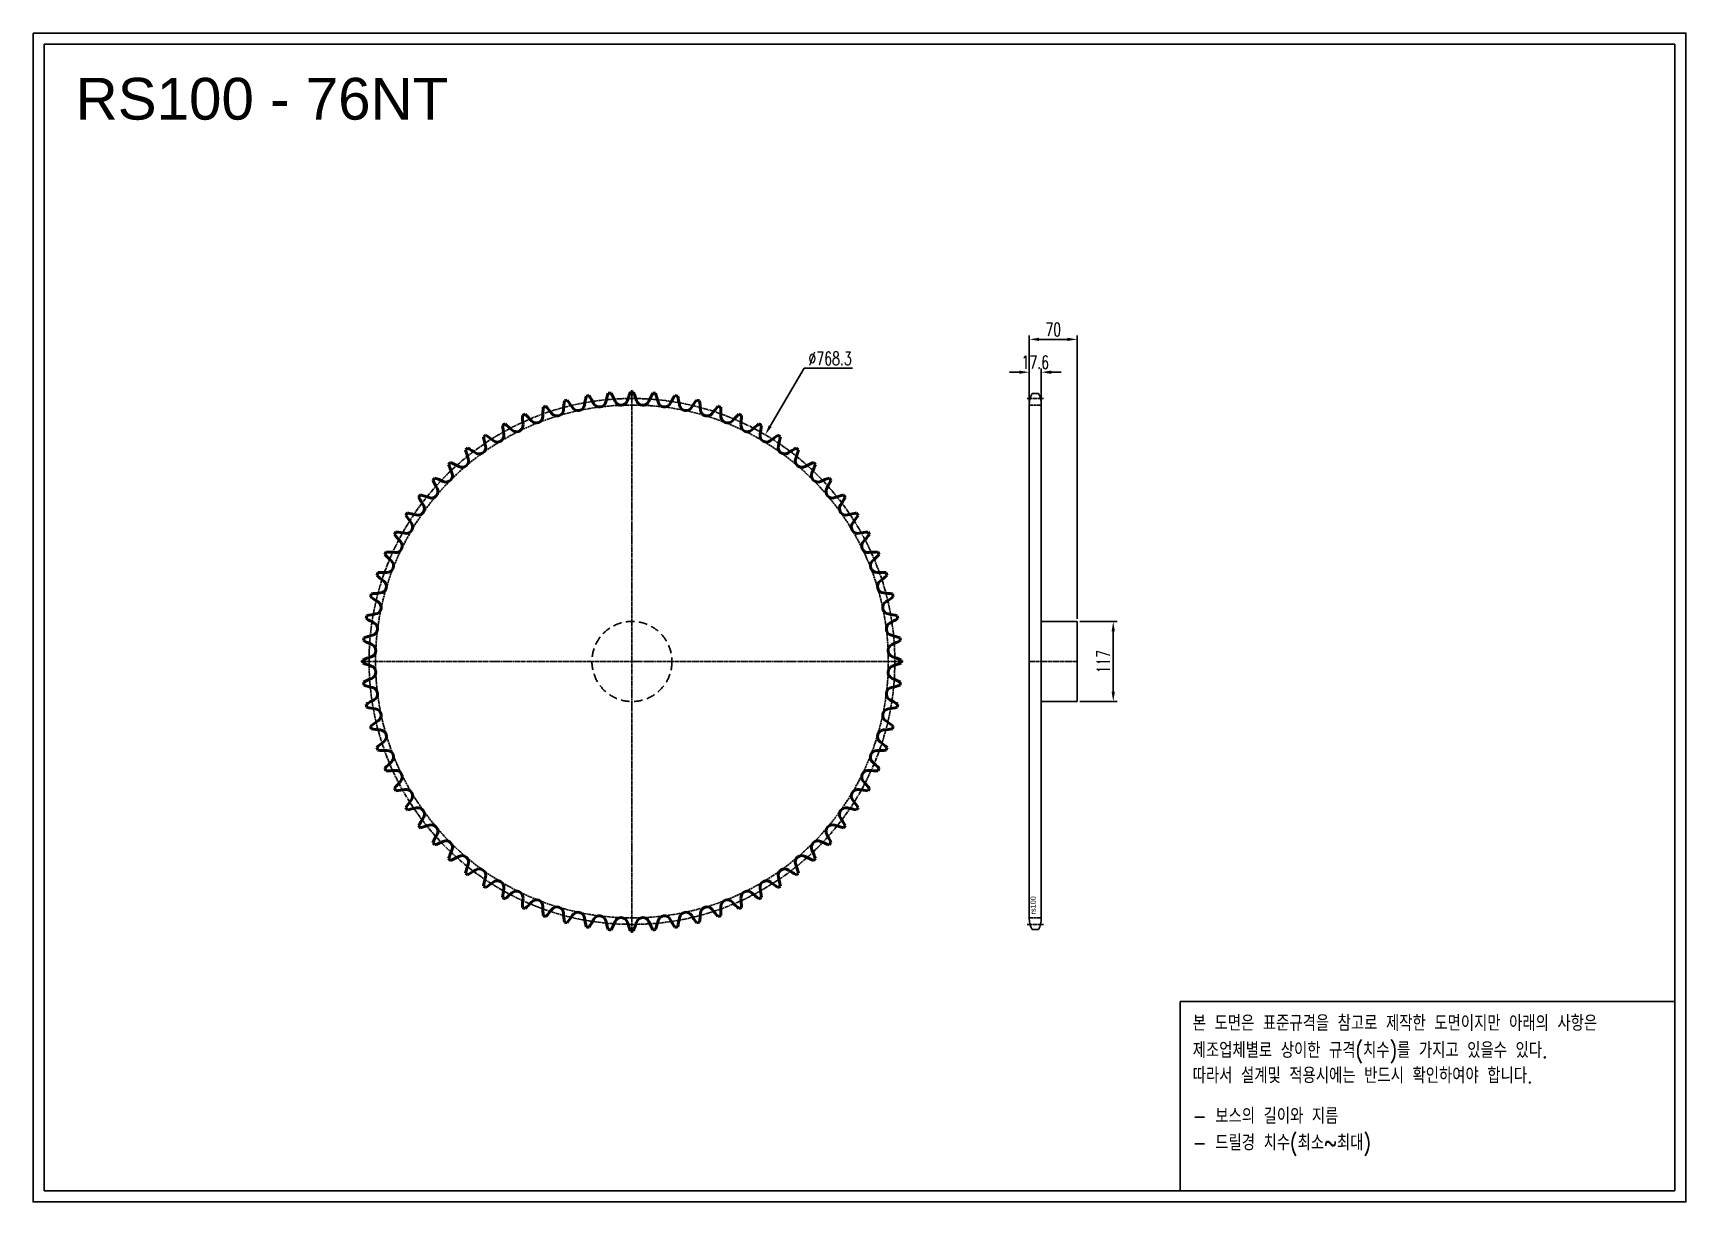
# Model space of a CAD drawing. Header units: millimetres. Extents: x -2447 to -31, y 24198 to 25906.
import ezdxf

# ---------------------------------------------------------------- set-up
doc = ezdxf.new("R2010")
doc.units = ezdxf.units.MM
for name, pattern in [('AM_ISO02W050', [7.5, 6, -1.5]), ('AM_ISO02W050x2', [3.75, 3, -0.75]), ('AM_ISO08W050', [18, 12, -1.5, 3, -1.5]), ('AM_ISO08W050x2', [9, 6, -0.75, 1.5, -0.75]), ('HIDDEN', [9.525, 6.35, -3.175])]:
    doc.linetypes.add(name, pattern=pattern)
for name, color, linetype, lineweight in [('AM_0N', 7, 'Continuous', 50), ('AM_3N', 6, 'AM_ISO02W050', 25), ('AM_7', 4, 'AM_ISO08W050', 25), ('AM_7N', 4, 'AM_ISO08W050', 25)]:
    doc.layers.add(name, color=color, linetype=linetype, lineweight=lineweight)
doc.layers.add('HL', color=2, linetype='HIDDEN')
doc.layers.add('S-DIM', color=7, linetype='Continuous')
doc.styles.add('HAN', font='ROMANS.shx', dxfattribs={"width": 0.7, "bigfont": 'whgtxt.shx'})
doc.styles.add('HSG', font='SIMPLEX.shx', dxfattribs={"width": 0.7, "bigfont": 'HSG.shx'})
doc.styles.get("Standard").update_dxf_attribs({"font": 'arial.ttf'})
doc.dimstyles.new('APP32', dxfattribs={"dimscale": 8, "dimtxt": 2.4, "dimasz": 1.8, "dimexe": 0.7, "dimexo": 0.5, "dimgap": 0.6, "dimtad": 1, "dimtoh": 1, "dimdec": 1, "dimrnd": 0.01, "dimzin": 9, "dimdsep": 46, "dimtxsty": 'HSG', "dimcen": 0, "dimclrd": 1, "dimclre": 1, "dimclrt": 256, "dimazin": 2, "dimtp": 1, "dimtm": 1, "dimtfac": 0.5, "dimtdec": 1, "dimtofl": 0, "dimtmove": 0, "dimatfit": 3, "dimfxl": 0, "dimtvp": 1, "dimtolj": 2, "dimlwd": -1, "dimlwe": -1, "dimarcsym": 0})

# ---------------------------------------------------------------- blocks, each defined once
blk = doc.blocks.new('*D1')
at = {"layer": 'Defpoints', "color": 0, "transparency": 16777216}
for p in [(-920.9, 25046.5), (-920.9, 24929.5), (-868.2, 24929.5)]:
    blk.add_point(p, dxfattribs=at)
at = {"layer": 'S-DIM', "color": 1, "transparency": 16777216}
for p, q in [((-916.9, 25046.5), (-862.6, 25046.5)), ((-868.2, 25032.1), (-868.2, 24943.9)), ((-916.9, 24929.5), (-862.6, 24929.5))]:
    blk.add_line(p, q, dxfattribs=at)
for points in [[(-870.6, 25032.1), (-865.8, 25032.1), (-868.2, 25046.5)], [(-870.6, 24943.9), (-865.8, 24943.9), (-868.2, 24929.5)]]:
    blk.add_solid(points, dxfattribs=at)
at = {"layer": 'S-DIM', "transparency": 16777216, "insert": (-882.6, 24987.6), "char_height": 19.2, "attachment_point": 5, "rotation": 90, "style": 'HSG'}
blk.add_mtext('\\A2;117', dxfattribs=at)
blk = doc.blocks.new('*D2')
at = {"layer": 'Defpoints', "color": 0, "transparency": 16777216}
for p in [(-973.3, 25410.6), (-990.9, 25362.6), (-973.3, 25362.6)]:
    blk.add_point(p, dxfattribs=at)
at = {"layer": 'S-DIM', "color": 1, "transparency": 16777216}
for p, q in [((-1005.3, 25410.6), (-1019.7, 25410.6)), ((-990.9, 25366.6), (-990.9, 25416.2)), ((-973.3, 25366.6), (-973.3, 25416.2)), ((-958.9, 25410.6), (-944.5, 25410.6))]:
    blk.add_line(p, q, dxfattribs=at)
for points in [[(-1005.3, 25413), (-1005.3, 25408.2), (-990.9, 25410.6)], [(-958.9, 25413), (-958.9, 25408.2), (-973.3, 25410.6)]]:
    blk.add_solid(points, dxfattribs=at)
at = {"layer": 'S-DIM', "transparency": 16777216, "insert": (-982.1, 25425), "char_height": 19.2, "attachment_point": 5, "style": 'HSG'}
blk.add_mtext('\\A2;17.6', dxfattribs=at)
blk = doc.blocks.new('*D3')
at = {"layer": 'Defpoints', "color": 0, "transparency": 16777216}
for p in [(-920.9, 25458.6), (-990.9, 25362.6), (-920.9, 25046.5)]:
    blk.add_point(p, dxfattribs=at)
at = {"layer": 'S-DIM', "color": 1, "transparency": 16777216}
for p, q in [((-990.9, 25366.6), (-990.9, 25464.2)), ((-976.5, 25458.6), (-935.3, 25458.6)), ((-920.9, 25050.5), (-920.9, 25464.2))]:
    blk.add_line(p, q, dxfattribs=at)
for points in [[(-976.5, 25461), (-976.5, 25456.2), (-990.9, 25458.6)], [(-935.3, 25461), (-935.3, 25456.2), (-920.9, 25458.6)]]:
    blk.add_solid(points, dxfattribs=at)
at = {"layer": 'S-DIM', "transparency": 16777216, "insert": (-955.9, 25473), "char_height": 19.2, "attachment_point": 5, "style": 'HSG'}
blk.add_mtext('\\A2;70', dxfattribs=at)
blk = doc.blocks.new('notice1')
at = {"color": 4}
blk.add_lwpolyline([(-22142.12, 1735.9), (-22053.8, 1735.9), (-22053.8, 1702.07), (-22142.12, 1702.07)], close=True, dxfattribs=at)
at = {"color": 4, "style": 'HAN', "width": 0.8}
for s, p in [('본 도면은 표준규격을 참고로 제작한 도면이지만 아래의 사항은', (-22139.9, 1730.62)), ('제조업체별로 상이한 규격(치수)를 가지고 있을수 있다.', (-22139.9, 1725.78)), ('따라서 설계및 적용시에는 반드시 확인하여야 합니다.', (-22139.9, 1721.28)), ('- 보스의 길이와 지름', (-22139.9, 1714.03)), ('- 드릴경 치수(최소~최대)', (-22139.9, 1709.27))]:
    blk.add_text(s, height=2.7949, dxfattribs=at).set_placement(p)

msp = doc.modelspace()

# ---------------------------------------------------------------- linework, layer by layer
for p, q in [((-990.89, 25363.52), (-990.89, 24612.53)), ((-977.26, 25379.42), (-986.92, 25379.42)), ((-973.29, 25363.52), (-973.29, 24612.53)), ((-973.29, 25046.52), (-920.89, 25046.52)), ((-920.89, 25046.52), (-920.89, 24929.52)), ((-920.89, 24929.52), (-973.29, 24929.52)), ((-977.26, 24596.63), (-986.92, 24596.63))]:
    msp.add_line(p, q)
for points in [[(-2446.56, 25906.07), (-31.39, 25906.07), (-31.39, 24198.37), (-2446.56, 24198.37)], [(-2430.3, 25889.8), (-47.65, 25889.8), (-47.65, 24214.63), (-2430.3, 24214.63)]]:
    msp.add_lwpolyline(points, close=True)
for centre, start, end in [((-957.09, 25363.52), 151.93881, 180), ((-1007.09, 25363.52), 0, 28.06119), ((-957.09, 24612.53), 180, 208.06119), ((-1007.09, 24612.53), 331.93881, 0)]:
    msp.add_arc(centre, 33.8, start, end)
at = {"layer": 'AM_0N'}
for centre, radius, start, end in [((-1523.24, 25348.36), 178.31, 176.46166, 180.72368), ((-1571.47, 24988.02), 393.35, 108.63729, 109.25745), ((-1830.86, 25242.75), 178.31, 37.17105, 41.43307), ((-1493.65, 25343.14), 178.31, 171.72482, 175.98684), ((-1571.47, 24988.02), 393.35, 103.90045, 104.52061), ((-1808.94, 25263.3), 178.31, 32.43421, 36.69623), ((-1650.33, 25364.09), 9.62, 212.43421, 351.25), ((-1464.59, 25335.5), 178.31, 166.98798, 171.25), ((-1571.47, 24988.02), 393.35, 99.1636, 99.78377), ((-1785.4, 25281.97), 178.31, 27.69737, 31.95939), ((-1619, 25369.32), 9.62, 207.69737, 346.51316), ((-1436.26, 25325.49), 178.31, 162.25114, 166.51316), ((-1571.47, 24988.02), 393.35, 94.42676, 95.04692), ((-1760.39, 25298.63), 178.31, 22.96053, 27.22255), ((-1587.35, 25371.94), 9.62, 202.96053, 341.77632), ((-1408.85, 25313.17), 178.31, 157.51429, 161.77632), ((-1571.47, 24988.02), 393.35, 89.68992, 90.31008), ((-1734.1, 25313.17), 178.31, 18.22368, 22.48571), ((-1555.59, 25371.94), 9.62, 198.22368, 337.03947), ((-1382.56, 25298.63), 178.31, 152.77745, 157.03947), ((-1571.47, 24988.02), 393.35, 84.95308, 85.57324), ((-1706.69, 25325.49), 178.31, 13.48684, 17.74886), ((-1523.95, 25369.32), 9.62, 193.48684, 332.30263), ((-1357.55, 25281.97), 178.31, 148.04061, 152.30263), ((-1571.47, 24988.02), 393.35, 80.21623, 80.8364), ((-1678.36, 25335.5), 178.31, 8.75, 13.01202), ((-1492.62, 25364.09), 9.62, 188.75, 327.56579), ((-1334.01, 25263.3), 178.31, 143.30377, 147.56579), ((-1571.47, 24988.02), 393.35, 75.47939, 76.09955), ((-1649.3, 25343.14), 178.31, 4.01316, 8.27518), ((-1312.09, 25242.75), 178.31, 138.56693, 142.82895), ((-1571.47, 24988.02), 393.35, 70.74255, 71.36271), ((-1619.71, 25348.36), 178.31, 359.27632, 3.53834), ((-1571.47, 24988.02), 393.35, 113.37413, 113.99429), ((-1553.16, 25351.11), 178.31, 181.1985, 185.46053), ((-1851.01, 25220.46), 178.31, 41.90789, 46.16992), ((-1711.15, 25345.98), 9.62, 221.90789, 0.72368), ((-1681.11, 25356.29), 9.62, 217.17105, 355.98684), ((-1461.83, 25356.29), 9.62, 184.01316, 322.82895), ((-1431.8, 25345.98), 9.62, 179.27632, 318.09211), ((-1291.94, 25220.46), 178.31, 133.83008, 138.09211), ((-1571.47, 24988.02), 393.35, 66.00571, 66.62587), ((-1589.79, 25351.11), 178.31, 354.53947, 358.8015), ((-1571.47, 24988.02), 393.35, 122.84781, 123.46798), ((-1613.17, 25349.17), 178.31, 190.67219, 194.93421), ((-1885.45, 25171.28), 178.31, 51.38158, 55.6436), ((-1768.16, 25318.11), 9.62, 231.38158, 10.19737), ((-1571.47, 24988.02), 393.35, 118.11097, 118.73113), ((-1583.2, 25351.38), 178.31, 185.93535, 190.19737), ((-1869.25, 25196.58), 178.31, 46.64474, 50.90676), ((-1740.23, 25333.23), 9.62, 226.64474, 5.46053), ((-1402.71, 25333.23), 9.62, 174.53947, 313.35526), ((-1273.7, 25196.58), 178.31, 129.09324, 133.35526), ((-1571.47, 24988.02), 393.35, 61.26887, 61.88903), ((-1374.78, 25318.11), 9.62, 169.80263, 308.61842), ((-1559.74, 25351.38), 178.31, 349.80263, 354.06465), ((-1257.49, 25171.28), 178.31, 124.3564, 128.61842), ((-1571.47, 24988.02), 393.35, 56.53202, 57.15219), ((-1529.78, 25349.17), 178.31, 345.06579, 349.32781), ((-1571.47, 24988.02), 393.35, 127.58466, 128.20482), ((-1642.85, 25344.49), 178.31, 195.40903, 199.67105), ((-1899.52, 25144.72), 178.31, 56.11842, 60.38044), ((-1794.75, 25300.74), 9.62, 236.11842, 14.93421), ((-1348.2, 25300.74), 9.62, 165.06579, 303.88158), ((-1243.43, 25144.72), 178.31, 119.61956, 123.88158), ((-1500.1, 25344.49), 178.31, 340.32895, 344.59097), ((-1571.47, 24988.02), 393.35, 51.79518, 52.41534), ((-1843.18, 25259.73), 9.62, 245.59211, 24.40789), ((-1571.47, 24988.02), 393.35, 132.3215, 132.94166), ((-1672.04, 25337.38), 178.31, 200.14587, 204.40789), ((-1911.34, 25117.1), 178.31, 60.85526, 65.11728), ((-1819.81, 25281.23), 9.62, 240.85526, 19.67105), ((-1323.14, 25281.23), 9.62, 160.32895, 299.14474), ((-1231.61, 25117.1), 178.31, 114.88272, 119.14474), ((-1299.77, 25259.73), 9.62, 155.59211, 294.40789), ((-1470.9, 25337.38), 178.31, 335.59211, 339.85413), ((-1571.47, 24988.02), 393.35, 47.05834, 47.6785), ((-1864.69, 25236.36), 9.62, 250.32895, 29.14474), ((-1571.47, 24988.02), 393.35, 137.05834, 137.6785), ((-1700.55, 25327.88), 178.31, 204.88272, 209.14474), ((-1920.83, 25088.59), 178.31, 65.59211, 69.85413), ((-1222.11, 25088.59), 178.31, 110.14587, 114.40789), ((-1278.26, 25236.36), 9.62, 150.85526, 289.67105), ((-1442.4, 25327.88), 178.31, 330.85526, 335.11728), ((-1571.47, 24988.02), 393.35, 42.3215, 42.94166), ((-1884.19, 25211.3), 9.62, 255.06579, 33.88158), ((-1571.47, 24988.02), 393.35, 141.79518, 142.41534), ((-1728.17, 25316.06), 178.31, 209.61956, 213.88158), ((-1927.95, 25059.4), 178.31, 70.32895, 74.59097), ((-1215, 25059.4), 178.31, 105.40903, 109.67105), ((-1258.76, 25211.3), 9.62, 146.11842, 284.93421), ((-1414.77, 25316.06), 178.31, 326.11842, 330.38044), ((-1571.47, 24988.02), 393.35, 37.58466, 38.20482), ((-1901.56, 25184.71), 9.62, 259.80263, 38.61842), ((-1571.47, 24988.02), 393.35, 146.53202, 147.15219), ((-1754.73, 25302), 178.31, 214.3564, 218.61842), ((-1932.62, 25029.72), 178.31, 75.06579, 79.32781), ((-1210.32, 25029.72), 178.31, 100.67219, 104.93421), ((-1241.39, 25184.71), 9.62, 141.38158, 280.19737), ((-1388.22, 25302), 178.31, 321.38158, 325.6436), ((-1571.47, 24988.02), 393.35, 32.84781, 33.46798), ((-1571.47, 24988.02), 393.35, 151.26887, 151.88903), ((-1780.03, 25285.8), 178.31, 219.09324, 223.35526), ((-1934.83, 24999.75), 178.31, 79.80263, 84.06465), ((-1208.12, 24999.75), 178.31, 95.93535, 100.19737), ((-1362.92, 25285.8), 178.31, 316.64474, 320.90676), ((-1571.47, 24988.02), 393.35, 28.11097, 28.73113), ((-1571.47, 24988.02), 393.35, 156.00571, 156.62587), ((-1803.91, 25267.56), 178.31, 223.83008, 228.09211), ((-1934.56, 24969.71), 178.31, 84.53947, 88.8015), ((-1916.68, 25156.78), 9.62, 264.53947, 43.35526), ((-1226.27, 25156.78), 9.62, 136.64474, 275.46053), ((-1208.39, 24969.71), 178.31, 91.1985, 95.46053), ((-1339.04, 25267.56), 178.31, 311.90789, 316.16992), ((-1571.47, 24988.02), 393.35, 23.37413, 23.99429), ((-1931.81, 24939.79), 178.31, 89.27632, 93.53834), ((-1929.43, 25127.7), 9.62, 269.27632, 48.09211), ((-1213.51, 25127.7), 9.62, 131.90789, 270.72368), ((-1211.14, 24939.79), 178.31, 86.46166, 90.72368), ((-1571.47, 24988.02), 393.35, 160.74255, 161.36271), ((-1826.2, 25247.41), 178.31, 228.56693, 232.82895), ((-1939.74, 25097.66), 9.62, 274.01316, 52.82895), ((-1203.2, 25097.66), 9.62, 127.17105, 265.98684), ((-1316.75, 25247.41), 178.31, 307.17105, 311.43307), ((-1571.47, 24988.02), 393.35, 18.63729, 19.25745), ((-1571.47, 24988.02), 393.35, 165.47939, 166.09955), ((-1846.75, 25225.49), 178.31, 233.30377, 237.56579), ((-1926.59, 24910.19), 178.31, 94.01316, 98.27518), ((-1947.54, 25066.88), 9.62, 278.75, 57.56579), ((-1195.41, 25066.88), 9.62, 122.43421, 261.25), ((-1216.35, 24910.19), 178.31, 81.72482, 85.98684), ((-1296.2, 25225.49), 178.31, 302.43421, 306.69623), ((-1571.47, 24988.02), 393.35, 13.90045, 14.52061), ((-1571.47, 24988.02), 393.35, 170.21623, 170.8364), ((-1865.42, 25201.95), 178.31, 238.04061, 242.30263), ((-1918.95, 24881.13), 178.31, 98.75, 103.01202), ((-1223.99, 24881.13), 178.31, 76.98798, 81.25), ((-1277.53, 25201.95), 178.31, 297.69737, 301.95939), ((-1571.47, 24988.02), 393.35, 9.1636, 9.78377), ((-1571.47, 24988.02), 393.35, 174.95308, 175.57324), ((-1908.94, 24852.81), 178.31, 103.48684, 107.74886), ((-1952.77, 25035.55), 9.62, 283.48684, 62.30263), ((-1190.18, 25035.55), 9.62, 117.69737, 256.51316), ((-1234.01, 24852.81), 178.31, 72.25114, 76.51316), ((-1571.47, 24988.02), 393.35, 4.42676, 5.04692), ((-1882.08, 25176.94), 178.31, 242.77745, 247.03947), ((-1955.39, 25003.9), 9.62, 288.22368, 67.03947), ((-1187.56, 25003.9), 9.62, 112.96053, 251.77632), ((-1260.87, 25176.94), 178.31, 292.96053, 297.22255), ((-1571.47, 24988.02), 393.35, 179.68992, 180.31008), ((-1896.62, 24825.4), 178.31, 108.22368, 112.48571), ((-1896.62, 25150.65), 178.31, 247.51429, 251.77632), ((-1955.39, 24972.14), 9.62, 292.96053, 71.77632), ((-1187.56, 24972.14), 9.62, 108.22368, 247.03947), ((-1246.33, 24825.4), 178.31, 67.51429, 71.77632), ((-1246.33, 25150.65), 178.31, 288.22368, 292.48571), ((-1571.47, 24988.02), 393.35, 359.68992, 0.31008), ((-1882.08, 24799.1), 178.31, 112.96053, 117.22255), ((-1571.47, 24988.02), 393.35, 184.42676, 185.04692), ((-1908.94, 25123.24), 178.31, 252.25114, 256.51316), ((-1952.77, 24940.49), 9.62, 297.69737, 76.51316), ((-1190.18, 24940.49), 9.62, 103.48684, 242.30263), ((-1234.01, 25123.24), 178.31, 283.48684, 287.74886), ((-1260.87, 24799.1), 178.31, 62.77745, 67.03947), ((-1571.47, 24988.02), 393.35, 354.95308, 355.57324), ((-1865.42, 24774.1), 178.31, 117.69737, 121.95939), ((-1571.47, 24988.02), 393.35, 189.1636, 189.78377), ((-1277.53, 24774.1), 178.31, 58.04061, 62.30263), ((-1571.47, 24988.02), 393.35, 350.21623, 350.8364), ((-1918.95, 25094.91), 178.31, 256.98798, 261.25), ((-1846.75, 24750.56), 178.31, 122.43421, 126.69623), ((-1947.54, 24909.17), 9.62, 302.43421, 81.25), ((-1195.41, 24909.17), 9.62, 98.75, 237.56579), ((-1296.2, 24750.56), 178.31, 53.30377, 57.56579), ((-1223.99, 25094.91), 178.31, 278.75, 283.01202), ((-1571.47, 24988.02), 393.35, 193.90045, 194.52061), ((-1926.59, 25065.85), 178.31, 261.72482, 265.98684), ((-1939.74, 24878.38), 9.62, 307.17105, 85.98684), ((-1203.2, 24878.38), 9.62, 94.01316, 232.82895), ((-1216.35, 25065.85), 178.31, 274.01316, 278.27518), ((-1571.47, 24988.02), 393.35, 345.47939, 346.09955), ((-1826.2, 24728.64), 178.31, 127.17105, 131.43307), ((-1571.47, 24988.02), 393.35, 198.63729, 199.25745), ((-1931.81, 25036.26), 178.31, 266.46166, 270.72368), ((-1929.43, 24848.35), 9.62, 311.90789, 90.72368), ((-1213.51, 24848.35), 9.62, 89.27632, 228.09211), ((-1211.14, 25036.26), 178.31, 269.27632, 273.53834), ((-1316.75, 24728.64), 178.31, 48.56693, 52.82895), ((-1571.47, 24988.02), 393.35, 340.74255, 341.36271), ((-1803.91, 24708.49), 178.31, 131.90789, 136.16992), ((-1571.47, 24988.02), 393.35, 203.37413, 203.99429), ((-1934.56, 25006.34), 178.31, 271.1985, 275.46053), ((-1916.68, 24819.26), 9.62, 316.64474, 95.46053), ((-1226.27, 24819.26), 9.62, 84.53947, 223.35526), ((-1208.39, 25006.34), 178.31, 264.53947, 268.8015), ((-1339.04, 24708.49), 178.31, 43.83008, 48.09211), ((-1571.47, 24988.02), 393.35, 336.00571, 336.62587), ((-1780.03, 24690.25), 178.31, 136.64474, 140.90676), ((-1362.92, 24690.25), 178.31, 39.09324, 43.35526), ((-1571.47, 24988.02), 393.35, 208.11097, 208.73113), ((-1934.83, 24976.29), 178.31, 275.93535, 280.19737), ((-1901.56, 24791.33), 9.62, 321.38158, 100.19737), ((-1754.73, 24674.04), 178.31, 141.38158, 145.6436), ((-1241.39, 24791.33), 9.62, 79.80263, 218.61842), ((-1388.22, 24674.04), 178.31, 34.3564, 38.61842), ((-1208.12, 24976.29), 178.31, 259.80263, 264.06465), ((-1571.47, 24988.02), 393.35, 331.26887, 331.88903), ((-1571.47, 24988.02), 393.35, 212.84781, 213.46798), ((-1932.62, 24946.33), 178.31, 280.67219, 284.93421), ((-1884.19, 24764.75), 9.62, 326.11842, 104.93421), ((-1728.17, 24659.98), 178.31, 146.11842, 150.38044), ((-1258.76, 24764.75), 9.62, 75.06579, 213.88158), ((-1414.77, 24659.98), 178.31, 29.61956, 33.88158), ((-1210.32, 24946.33), 178.31, 255.06579, 259.32781), ((-1571.47, 24988.02), 393.35, 326.53202, 327.15219), ((-1571.47, 24988.02), 393.35, 217.58466, 218.20482), ((-1927.95, 24916.65), 178.31, 285.40903, 289.67105), ((-1864.69, 24739.69), 9.62, 330.85526, 109.67105), ((-1700.55, 24648.16), 178.31, 150.85526, 155.11728), ((-1278.26, 24739.69), 9.62, 70.32895, 209.14474), ((-1442.4, 24648.16), 178.31, 24.88272, 29.14474), ((-1215, 24916.65), 178.31, 250.32895, 254.59097), ((-1571.47, 24988.02), 393.35, 321.79518, 322.41534), ((-1571.47, 24988.02), 393.35, 222.3215, 222.94166), ((-1920.83, 24887.45), 178.31, 290.14587, 294.40789), ((-1843.18, 24716.32), 9.62, 335.59211, 114.40789), ((-1672.04, 24638.66), 178.31, 155.59211, 159.85413), ((-1299.77, 24716.32), 9.62, 65.59211, 204.40789), ((-1470.9, 24638.66), 178.31, 20.14587, 24.40789), ((-1222.11, 24887.45), 178.31, 245.59211, 249.85413), ((-1571.47, 24988.02), 393.35, 317.05834, 317.6785), ((-1571.47, 24988.02), 393.35, 227.05834, 227.6785), ((-1911.34, 24858.95), 178.31, 294.88272, 299.14474), ((-1819.81, 24694.81), 9.62, 340.32895, 119.14474), ((-1642.85, 24631.55), 178.31, 160.32895, 164.59097), ((-1899.52, 24831.32), 178.31, 299.61956, 303.88158), ((-1794.75, 24675.31), 9.62, 345.06579, 123.88158), ((-1348.2, 24675.31), 9.62, 56.11842, 194.93421), ((-1243.43, 24831.32), 178.31, 236.11842, 240.38044), ((-1323.14, 24694.81), 9.62, 60.85526, 199.67105), ((-1500.1, 24631.55), 178.31, 15.40903, 19.67105), ((-1231.61, 24858.95), 178.31, 240.85526, 245.11728), ((-1571.47, 24988.02), 393.35, 312.3215, 312.94166), ((-1571.47, 24988.02), 393.35, 231.79518, 232.41534), ((-1613.17, 24626.87), 178.31, 165.06579, 169.32781), ((-1571.47, 24988.02), 393.35, 236.53202, 237.15219), ((-1885.45, 24804.77), 178.31, 304.3564, 308.61842), ((-1768.16, 24657.94), 9.62, 349.80263, 128.61842), ((-1374.78, 24657.94), 9.62, 51.38158, 190.19737), ((-1257.49, 24804.77), 178.31, 231.38158, 235.6436), ((-1571.47, 24988.02), 393.35, 302.84781, 303.46798), ((-1529.78, 24626.87), 178.31, 10.67219, 14.93421), ((-1571.47, 24988.02), 393.35, 307.58466, 308.20482), ((-1583.2, 24624.66), 178.31, 169.80263, 174.06465), ((-1571.47, 24988.02), 393.35, 241.26887, 241.88903), ((-1869.25, 24779.46), 178.31, 309.09324, 313.35526), ((-1740.23, 24642.82), 9.62, 354.53947, 133.35526), ((-1553.16, 24624.94), 178.31, 174.53947, 178.8015), ((-1851.01, 24755.59), 178.31, 313.83008, 318.09211), ((-1711.15, 24630.06), 9.62, 359.27632, 138.09211), ((-1431.8, 24630.06), 9.62, 41.90789, 180.72368), ((-1291.94, 24755.59), 178.31, 221.90789, 226.16992), ((-1402.71, 24642.82), 9.62, 46.64474, 185.46053), ((-1589.79, 24624.94), 178.31, 1.1985, 5.46053), ((-1273.7, 24779.46), 178.31, 226.64474, 230.90676), ((-1571.47, 24988.02), 393.35, 298.11097, 298.73113), ((-1559.74, 24624.66), 178.31, 5.93535, 10.19737), ((-1571.47, 24988.02), 393.35, 246.00571, 246.62587), ((-1523.24, 24627.69), 178.31, 179.27632, 183.53834), ((-1571.47, 24988.02), 393.35, 250.74255, 251.36271), ((-1830.86, 24733.3), 178.31, 318.56693, 322.82895), ((-1681.11, 24619.75), 9.62, 4.01316, 142.82895), ((-1493.65, 24632.9), 178.31, 184.01316, 188.27518), ((-1808.94, 24712.75), 178.31, 323.30377, 327.56579), ((-1650.33, 24611.96), 9.62, 8.75, 147.56579), ((-1464.59, 24640.54), 178.31, 188.75, 193.01202), ((-1785.4, 24694.08), 178.31, 328.04061, 332.30263), ((-1619, 24606.73), 9.62, 13.48684, 152.30263), ((-1587.35, 24604.11), 9.62, 18.22368, 157.03947), ((-1555.59, 24604.11), 9.62, 22.96053, 161.77632), ((-1523.95, 24606.73), 9.62, 27.69737, 166.51316), ((-1357.55, 24694.08), 178.31, 207.69737, 211.95939), ((-1678.36, 24640.54), 178.31, 346.98798, 351.25), ((-1492.62, 24611.96), 9.62, 32.43421, 171.25), ((-1334.01, 24712.75), 178.31, 212.43421, 216.69623), ((-1649.3, 24632.9), 178.31, 351.72482, 355.98684), ((-1461.83, 24619.75), 9.62, 37.17105, 175.98684), ((-1312.09, 24733.3), 178.31, 217.17105, 221.43307), ((-1571.47, 24988.02), 393.35, 288.63729, 289.25745), ((-1619.71, 24627.69), 178.31, 356.46166, 0.72368), ((-1571.47, 24988.02), 393.35, 293.37413, 293.99429), ((-1571.47, 24988.02), 393.35, 255.47939, 256.09955), ((-1571.47, 24988.02), 393.35, 260.21623, 260.8364), ((-1436.26, 24650.56), 178.31, 193.48684, 197.74886), ((-1571.47, 24988.02), 393.35, 264.95308, 265.57324), ((-1760.39, 24677.42), 178.31, 332.77745, 337.03947), ((-1408.85, 24662.88), 178.31, 198.22368, 202.48571), ((-1571.47, 24988.02), 393.35, 269.68992, 270.31008), ((-1734.1, 24662.88), 178.31, 337.51429, 341.77632), ((-1382.56, 24677.42), 178.31, 202.96053, 207.22255), ((-1571.47, 24988.02), 393.35, 274.42676, 275.04692), ((-1706.69, 24650.56), 178.31, 342.25114, 346.51316), ((-1571.47, 24988.02), 393.35, 279.1636, 279.78377), ((-1571.47, 24988.02), 393.35, 283.90045, 284.52061)]:
    msp.add_arc(centre, radius, start, end, dxfattribs=at)
at = {"layer": 'AM_3N', "linetype": 'AM_ISO02W050x2'}
for p, q in [((-973.29, 25362.65), (-990.89, 25362.65)), ((-973.29, 24613.4), (-990.89, 24613.4))]:
    msp.add_line(p, q, dxfattribs=at)
msp.add_circle((-1571.47, 24988.02), 374.63, dxfattribs=at)
at = {"layer": 'AM_7', "linetype": 'AM_ISO08W050x2'}
for p, q in [((-970.29, 25372.17), (-993.89, 25372.17)), ((-990.89, 24988.02), (-920.89, 24988.02)), ((-970.29, 24603.87), (-993.89, 24603.87))]:
    msp.add_line(p, q, dxfattribs=at)
msp.add_circle((-1571.47, 24988.02), 384.15, dxfattribs=at)
at = {"layer": 'AM_7N', "linetype": 'AM_ISO08W050x2'}
for p, q in [((-1571.47, 24591.68), (-1571.47, 25384.37)), ((-1967.82, 24988.02), (-1175.13, 24988.02))]:
    msp.add_line(p, q, dxfattribs=at)
at = {"layer": 'HL', "ltscale": 2}
msp.add_circle((-1571.47, 24988.02), 58.5, dxfattribs=at)
at = {"layer": 'S-DIM', "color": 1}
for p, q in [((-1319.73, 25416.25), (-1369.49, 25331.6)), ((-1249.01, 25416.25), (-1319.73, 25416.25))]:
    msp.add_line(p, q, dxfattribs=at)
msp.add_solid([(-1371.56, 25332.82), (-1367.42, 25330.38), (-1376.79, 25319.19)], dxfattribs=at)

# ---------------------------------------------------------------- block references
at = {"xscale": 8.181265169645565, "yscale": 8.181265169645565, "zscale": 8.181265169645565}
msp.add_blockref('notice1', (180380.31, 10289.57), dxfattribs=at)

# ---------------------------------------------------------------- texts
msp.add_text('RS100 - 76NT', height=60.9892).set_placement((-2384.36, 25779.61))
at = {"insert": (-989.06, 24618.53), "char_height": 7.56, "width": 32.5046, "attachment_point": 1, "rotation": 90}
msp.add_mtext('rs100', dxfattribs=at)
at = {"layer": 'S-DIM', "insert": (-1281.97, 25430.65), "char_height": 19.2, "attachment_point": 5, "style": 'HSG'}
msp.add_mtext('\\A2;∅768.3', dxfattribs=at)

# ---------------------------------------------------------------- dimensions: what is measured, and where the dimension line sits
at = {"layer": 'S-DIM'}
dim = msp.add_linear_dim(base=(-920.89, 25458.56), p1=(-990.89, 25362.65), p2=(-920.89, 25046.52), dimstyle='APP32', dxfattribs=at)
dim.commit()
dim.dimension.update_dxf_attribs({"geometry": '*D3', "text_midpoint": (-955.89, 25472.96)})
dim = msp.add_linear_dim(base=(-973.29, 25410.56), p1=(-990.89, 25362.65), p2=(-973.29, 25362.65), dimstyle='APP32', dxfattribs=at)
dim.commit()
dim.dimension.update_dxf_attribs({"geometry": '*D2', "text_midpoint": (-982.09, 25410.56), "dimtype": 128})
dim = msp.add_linear_dim(base=(-868.16, 24929.52), p1=(-920.89, 25046.52), p2=(-920.89, 24929.52), angle=90, dimstyle='APP32', dxfattribs=at)
dim.commit()
dim.dimension.update_dxf_attribs({"geometry": '*D1', "text_midpoint": (-868.16, 24987.61), "dimtype": 128})

doc.saveas('drawing.dxf')
